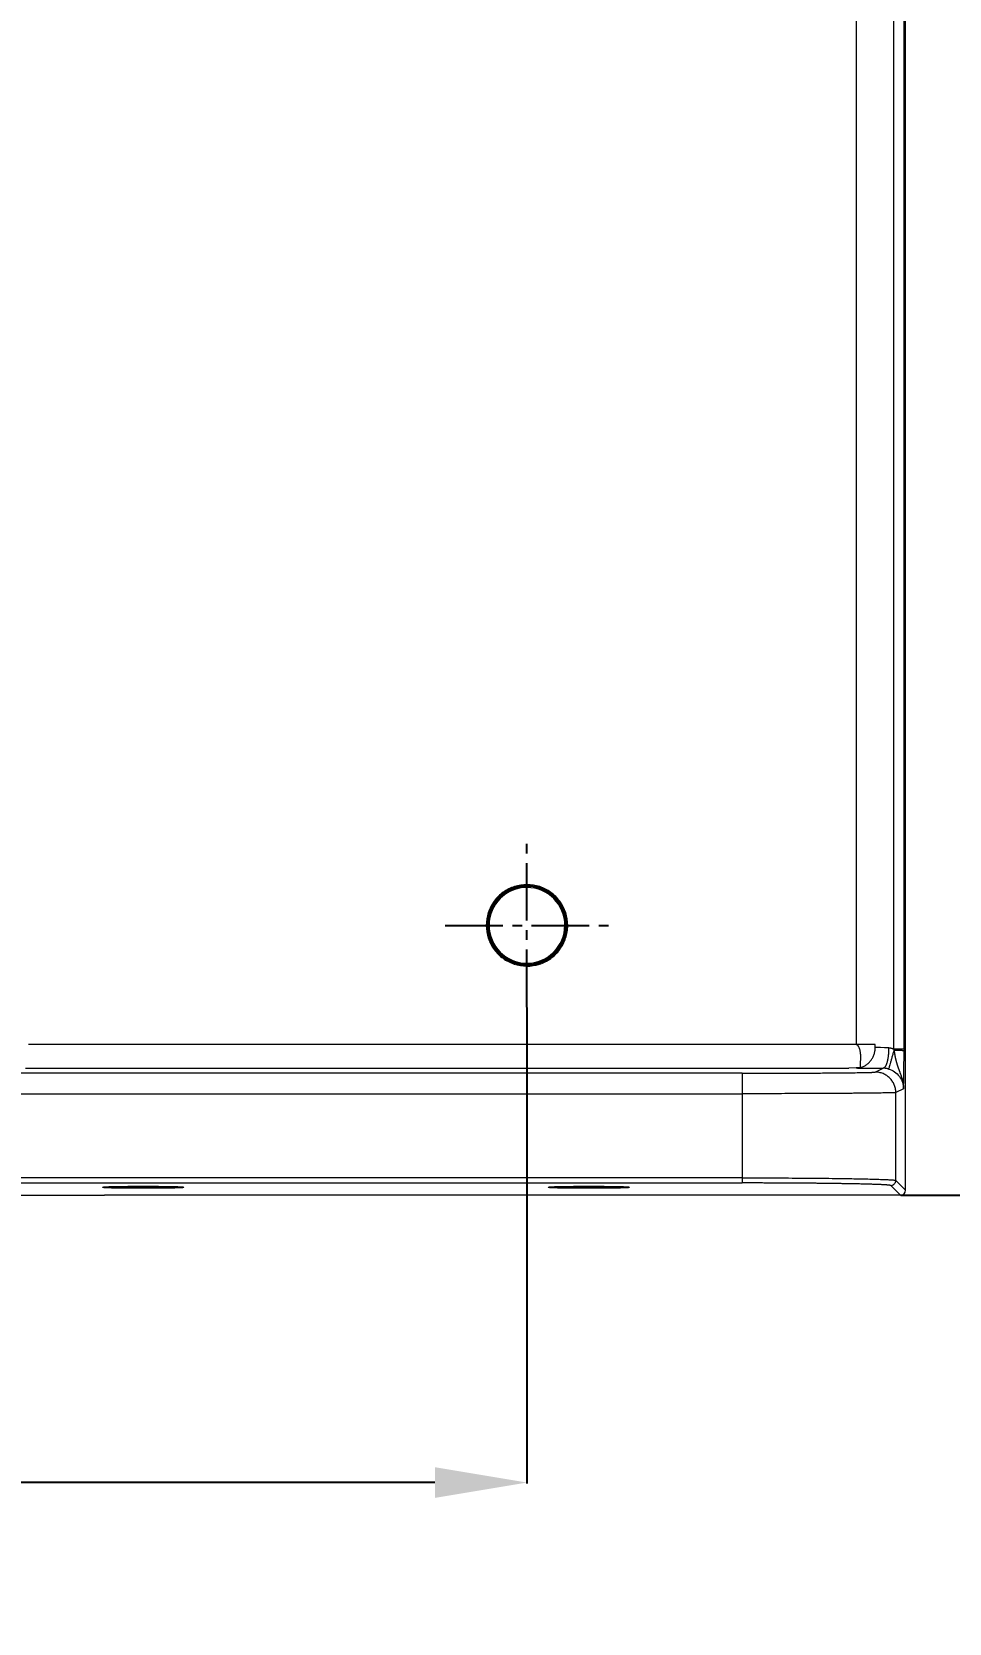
# Model space of a CAD drawing. Header units: millimetres. Extents: x 2433 to 4809, y -10272 to -6912.
# Drawn here: x 3271.1 to 3450.3, y -9657.7 to -9346.9 of the extents above; entities that cross this region are included whole.
import ezdxf

# ---------------------------------------------------------------- set-up
doc = ezdxf.new("R2010")
doc.units = ezdxf.units.MM
doc.linetypes.add('CENTER2', pattern=[1.125, 0.75, -0.125, 0.125, -0.125])
doc.linetypes.add('CENTERX2', pattern=[101.6, 63.5, -12.7, 12.7, -12.7])
doc.layers.add('CENTER', color=1, linetype='CENTERX2')
doc.layers.add('DIM', color=3, linetype='Continuous', lineweight=13)
doc.styles.add('ARIAL', font='arial.ttf')
doc.dimstyles.get("Standard").update_dxf_attribs({"dimtxt": 15, "dimasz": 15, "dimexe": 0.18, "dimexo": 0.0625, "dimgap": 4, "dimtad": 0, "dimtih": 1, "dimtoh": 1, "dimdec": 1, "dimdsep": 46, "dimtxsty": 'ARIAL', "dimcen": 0, "dimclrd": 3, "dimclre": 3, "dimclrt": 3, "dimadec": 0, "dimazin": 0, "dimtfac": 1, "dimtdec": 1, "dimtofl": 0, "dimtmove": 0, "dimatfit": 3, "dimfxl": 1, "dimtolj": 1, "dimtzin": 0, "dimarcsym": 0})
doc.dimstyles.new('사본(2) Standard', dxfattribs={"dimtxt": 15, "dimasz": 15, "dimexe": 0.18, "dimexo": 0.0625, "dimgap": 4, "dimtad": 0, "dimdec": 1, "dimdsep": 46, "dimtxsty": 'ARIAL', "dimcen": 0, "dimclrd": 3, "dimclre": 3, "dimclrt": 3, "dimadec": 0, "dimazin": 0, "dimtfac": 1, "dimtdec": 1, "dimtofl": 0, "dimtmove": 0, "dimatfit": 3, "dimfxl": 1, "dimtolj": 1, "dimtzin": 0, "dimarcsym": 0})

# ---------------------------------------------------------------- blocks, each defined once
blk = doc.blocks.new('*D45')
at = {"layer": 'Defpoints', "color": 0, "transparency": 16777216}
for p in [(3001.79, -9537.36), (3367.79, -9537.36), (3367.79, -9630.24)]:
    blk.add_point(p, dxfattribs=at)
at = {"layer": 'DIM', "color": 3, "lineweight": -2, "transparency": 16777216}
for p, q in [((3001.79, -9537.43), (3001.79, -9630.42)), ((3367.79, -9537.43), (3367.79, -9630.42)), ((3019.79, -9630.24), (3159.92, -9630.24)), ((3349.79, -9630.24), (3209.66, -9630.24))]:
    blk.add_line(p, q, dxfattribs=at)
at = {"layer": 'DIM', "color": 3, "transparency": 16777216}
for points in [[(3019.79, -9627.24), (3019.79, -9633.24), (3001.79, -9630.24)], [(3349.79, -9627.24), (3349.79, -9633.24), (3367.79, -9630.24)]]:
    blk.add_solid(points, dxfattribs=at)
at = {"layer": 'DIM', "color": 3, "transparency": 16777216, "insert": (3184.79, -9630.24), "char_height": 18, "attachment_point": 5, "style": 'ARIAL'}
blk.add_mtext('\\A1;366', dxfattribs=at)
blk = doc.blocks.new('*D46')
at = {"layer": 'Defpoints', "color": 0, "transparency": 16777216}
for p in [(3184.79, -7905.99), (3696.95, -9950.16), (3696.95, -9950.16)]:
    blk.add_point(p, dxfattribs=at)
at = {"layer": 'DIM', "color": 3, "lineweight": -2, "transparency": 16777216}
for p, q in [((3184.85, -7905.99), (3697.13, -7905.99)), ((3696.95, -7923.99), (3696.95, -8911.27)), ((3696.95, -9932.16), (3696.95, -8944.87)), ((3697.02, -9950.16), (3697.13, -9950.16))]:
    blk.add_line(p, q, dxfattribs=at)
at = {"layer": 'DIM', "color": 3, "transparency": 16777216}
for points in [[(3693.95, -7923.99), (3699.95, -7923.99), (3696.95, -7905.99)], [(3693.95, -9932.16), (3699.95, -9932.16), (3696.95, -9950.16)]]:
    blk.add_solid(points, dxfattribs=at)
at = {"layer": 'DIM', "color": 3, "transparency": 16777216, "insert": (3696.95, -8928.07), "char_height": 18, "attachment_point": 5, "style": 'ARIAL'}
blk.add_mtext('\\A1;(2280)', dxfattribs=at)
blk = doc.blocks.new('*D47')
at = {"layer": 'Defpoints', "color": 0, "transparency": 16777216}
for p in [(3431.19, -9068.93), (3561.31, -9950.16), (3630.23, -9950.16)]:
    blk.add_point(p, dxfattribs=at)
at = {"layer": 'DIM', "color": 3, "lineweight": -2, "transparency": 16777216}
for p, q in [((3431.25, -9068.93), (3630.41, -9068.93)), ((3630.23, -9086.93), (3630.23, -9350.39)), ((3630.23, -9932.16), (3630.23, -9668.7)), ((3561.37, -9950.16), (3630.41, -9950.16))]:
    blk.add_line(p, q, dxfattribs=at)
at = {"layer": 'DIM', "color": 3, "transparency": 16777216}
for points in [[(3627.23, -9086.93), (3633.23, -9086.93), (3630.23, -9068.93)], [(3627.23, -9932.16), (3633.23, -9932.16), (3630.23, -9950.16)]]:
    blk.add_solid(points, dxfattribs=at)
at = {"layer": 'DIM', "color": 3, "transparency": 16777216, "insert": (3630.23, -9509.55), "char_height": 18, "attachment_point": 5, "rotation": 90, "style": 'ARIAL'}
blk.add_mtext('\\A1;{\\fGulim|b0|i0|c129|p50;선반까지 높이 1000 ~ 1050}', dxfattribs=at)
blk = doc.blocks.new('*D53')
at = {"layer": 'Defpoints', "color": 0, "transparency": 16777216}
for p in [(3438.3, -9105.47), (3438.3, -9950.16), (3564.08, -9950.16)]:
    blk.add_point(p, dxfattribs=at)
at = {"layer": 'DIM', "color": 3, "lineweight": -2, "transparency": 16777216}
for p, q in [((3438.36, -9105.47), (3564.26, -9105.47)), ((3564.08, -9123.47), (3564.08, -9513.62)), ((3564.08, -9932.16), (3564.08, -9542)), ((3438.36, -9950.16), (3564.26, -9950.16))]:
    blk.add_line(p, q, dxfattribs=at)
at = {"layer": 'DIM', "color": 3, "transparency": 16777216}
for points in [[(3561.08, -9123.47), (3567.08, -9123.47), (3564.08, -9105.47)], [(3561.08, -9932.16), (3567.08, -9932.16), (3564.08, -9950.16)]]:
    blk.add_solid(points, dxfattribs=at)
at = {"layer": 'DIM', "color": 3, "transparency": 16777216, "insert": (3564.08, -9527.81), "char_height": 18, "attachment_point": 5, "style": 'ARIAL'}
blk.add_mtext('\\A1;977.5', dxfattribs=at)
blk = doc.blocks.new('*D54')
at = {"layer": 'Defpoints', "color": 0, "transparency": 16777216}
for p in [(3442.07, -9068.93), (3502.44, -9068.93), (3440.75, -9574.13)]:
    blk.add_point(p, dxfattribs=at)
at = {"layer": 'DIM', "color": 3, "lineweight": -2, "transparency": 16777216}
for p, q in [((3442.14, -9068.93), (3502.62, -9068.93)), ((3502.44, -9086.93), (3502.44, -9307.34)), ((3502.44, -9556.13), (3502.44, -9335.72)), ((3440.81, -9574.13), (3502.62, -9574.13))]:
    blk.add_line(p, q, dxfattribs=at)
at = {"layer": 'DIM', "color": 3, "transparency": 16777216}
for points in [[(3499.44, -9086.93), (3505.44, -9086.93), (3502.44, -9068.93)], [(3499.44, -9556.13), (3505.44, -9556.13), (3502.44, -9574.13)]]:
    blk.add_solid(points, dxfattribs=at)
at = {"layer": 'DIM', "color": 3, "transparency": 16777216, "insert": (3502.44, -9321.53), "char_height": 18, "attachment_point": 5, "style": 'ARIAL'}
blk.add_mtext('\\A1;505', dxfattribs=at)

msp = doc.modelspace()

# ---------------------------------------------------------------- linework, layer by layer
at = {"linetype": 'Continuous', "lineweight": 13}
for p, q in [((3441.75, -9545.26), (3441.75, -9230.51)), ((3432.12, -9271.72), (3432.12, -9544.67)), ((3441.45, -9545.54), (3441.45, -9271.72)), ((3367.79, -9513.62), (3367.79, -9513.64)), ((3360.19, -9521.38), (3360.39, -9521.38)), ((3375.39, -9521.42), (3375.19, -9521.42)), ((3367.79, -9529.19), (3367.79, -9529.16)), ((3273.43, -9544.67), (3270.44, -9544.67)), ((3432.12, -9544.67), (3273.43, -9544.67)), ((3441.75, -9573.13), (3441.75, -9545.26)), ((3409.84, -9550.28), (3268.83, -9550.28)), ((3269.84, -9549.27), (3430.65, -9549.27)), ((3432.12, -9549.26), (3430.65, -9549.27)), ((3435.84, -9550.06), (3437.36, -9549.3)), ((3268.83, -9554.28), (3409.84, -9554.28)), ((3409.84, -9554.28), (3409.84, -9570.72)), ((3441.35, -9553.31), (3439.84, -9554.06)), ((3439.84, -9571.22), (3439.84, -9554.06)), ((3409.84, -9570.72), (2960.23, -9570.72)), ((2960.23, -9571.72), (3409.84, -9571.72)), ((3292.82, -9572.43), (3292.82, -9572.7)), ((3379.89, -9572.7), (3379.89, -9572.43)), ((3440.75, -9574.13), (3438.84, -9572.22)), ((3439.84, -9571.22), (3441.75, -9573.13)), ((3233.54, -9574.13), (3285.28, -9574.13)), ((3440.75, -9574.13), (3285.28, -9574.13))]:
    msp.add_line(p, q, dxfattribs=at)
at = {"linetype": 'Continuous', "lineweight": 13, "extrusion": (0, 0, -1)}
for start, end in [(0, 90), (90, 180), (270, 360), (180, 270)]:
    msp.add_arc((-3367.79, -9521.4), 7.79, start, end, dxfattribs=at)
at = {"linetype": 'Continuous', "lineweight": 13}
for radius, start, end in [(7.76, 90, 270), (7.6, 89.8349, 179.8349), (7.4, 359.8349, 179.8349), (7.76, 270, 90), (7.6, 359.8349, 89.8349), (7.6, 179.8349, 269.8349), (7.4, 179.8349, 359.8349), (7.6, 270.1031, 359.8349), (7.6, 269.8349, 270.1031)]:
    msp.add_arc((3367.79, -9521.4), radius, start, end, dxfattribs=at)
for centre, major_axis, ratio, start_param, end_param in [((3292.82, -9572.56), (7.78, 0), 0.017455, 1.570796, 4.712389), ((3292.82, -9572.56), (7.78, 0), 0.017455, 4.712389, 7.853982), ((3379.89, -9572.56), (7.78, 0), 0.017455, 1.570796, 4.712389), ((3379.89, -9572.56), (7.78, 0), 0.017455, 4.712389, 7.853982), ((3440.75, -9573.13), (-0.707, 0.707), 0.999695, 2.356271, 3.926762)]:
    msp.add_ellipse(centre, major_axis=major_axis, ratio=ratio, start_param=start_param, end_param=end_param, dxfattribs=at)
for points, degree in [([(3439.39, -9271.72), (3439.39, -9362.99), (3439.39, -9454.26), (3439.39, -9545.54)], 3), ([(3375.75, -9521.4), (3375.74, -9520.53), (3375.48, -9518.89), (3374.31, -9516.62), (3372.55, -9514.86), (3370.32, -9513.72), (3367.82, -9513.31), (3365.32, -9513.7), (3363.08, -9514.83), (3361.28, -9516.58), (3360.09, -9518.88), (3359.83, -9520.53), (3359.83, -9521.4)], 3), ([(3359.83, -9521.4), (3359.84, -9522.27), (3360.09, -9523.92), (3361.26, -9526.19), (3363.03, -9527.94), (3365.26, -9529.09), (3367.76, -9529.5), (3370.25, -9529.11), (3372.5, -9527.98), (3374.29, -9526.22), (3375.48, -9523.92), (3375.74, -9522.28), (3375.75, -9521.4)], 3), ([(3432.12, -9544.67), (3432.14, -9544.67), (3432.16, -9544.67), (3432.19, -9544.67)], 3), ([(3435.83, -9545.26), (3435.83, -9545.07), (3435.83, -9544.87), (3435.83, -9544.67)], 3), ([(3438.45, -9545.3), (3437.27, -9545.3), (3436.29, -9545.28), (3435.83, -9545.26)], 3), ([(3432.12, -9549.26), (3432.44, -9549.27), (3433.25, -9549.28), (3435.1, -9549.3), (3436.56, -9549.3), (3437.36, -9549.3)], 3), ([(3435.82, -9550.07), (3435.84, -9550.07), (3435.84, -9550.06)], 2), ([(3292.82, -9572.7), (3291.95, -9572.7), (3290.3, -9572.7), (3288.03, -9572.68), (3286.26, -9572.64), (3285.12, -9572.6), (3284.73, -9572.56), (3285.12, -9572.52), (3286.26, -9572.48), (3288.03, -9572.45), (3290.3, -9572.43), (3291.95, -9572.42), (3292.82, -9572.42)], 3), ([(3292.82, -9572.42), (3293.7, -9572.42), (3295.34, -9572.43), (3297.62, -9572.45), (3299.39, -9572.48), (3300.52, -9572.52), (3300.91, -9572.56), (3300.52, -9572.6), (3299.39, -9572.64), (3297.62, -9572.68), (3295.34, -9572.7), (3293.7, -9572.7), (3292.82, -9572.7)], 3), ([(3379.89, -9572.7), (3379.01, -9572.7), (3377.37, -9572.7), (3375.09, -9572.68), (3373.32, -9572.64), (3372.19, -9572.6), (3371.8, -9572.56), (3372.19, -9572.52), (3373.32, -9572.48), (3375.09, -9572.45), (3377.37, -9572.43), (3379.01, -9572.42), (3379.89, -9572.42)], 3), ([(3379.89, -9572.42), (3380.76, -9572.42), (3382.41, -9572.43), (3384.68, -9572.45), (3386.45, -9572.48), (3387.59, -9572.52), (3387.98, -9572.56), (3387.59, -9572.6), (3386.45, -9572.64), (3384.68, -9572.68), (3382.41, -9572.7), (3380.76, -9572.7), (3379.89, -9572.7)], 3)]:
    msp.add_open_spline(points, degree=degree, dxfattribs=at)
for points, degree, knots in [([(3435.83, -9544.67), (3435.75, -9544.67), (3435.67, -9544.67), (3435.52, -9544.67), (3435.47, -9544.67), (3435.35, -9544.67), (3435.3, -9544.67), (3435.11, -9544.67), (3434.98, -9544.67), (3434.69, -9544.67), (3434.54, -9544.67), (3434.22, -9544.67), (3434.05, -9544.67), (3433.7, -9544.67), (3433.52, -9544.67), (3433.24, -9544.67), (3433.15, -9544.67), (3432.96, -9544.67), (3432.86, -9544.67), (3432.57, -9544.67), (3432.38, -9544.67), (3432.19, -9544.67)], 3, [0, 0, 0, 0, 0.125, 0.125, 0.1875, 0.1875, 0.25, 0.25, 0.375, 0.375, 0.5, 0.5, 0.625, 0.625, 0.75, 0.75, 0.8125, 0.8125, 0.875, 0.875, 1, 1, 1, 1]), ([(3432.19, -9544.67), (3432.21, -9544.69), (3432.24, -9544.71), (3432.29, -9544.75), (3432.32, -9544.78), (3432.36, -9544.83), (3432.38, -9544.85), (3432.43, -9544.9), (3432.45, -9544.93), (3432.48, -9544.97), (3432.49, -9544.98), (3432.51, -9545.01), (3432.52, -9545.03), (3432.54, -9545.07), (3432.56, -9545.1), (3432.61, -9545.19), (3432.64, -9545.25), (3432.68, -9545.34), (3432.69, -9545.37), (3432.71, -9545.44), (3432.72, -9545.47), (3432.75, -9545.56), (3432.77, -9545.63), (3432.8, -9545.76), (3432.81, -9545.82), (3432.84, -9545.95), (3432.85, -9546.01), (3432.86, -9546.14), (3432.87, -9546.2), (3432.88, -9546.3), (3432.89, -9546.33), (3432.89, -9546.39), (3432.9, -9546.42), (3432.91, -9546.58), (3432.92, -9546.7), (3432.93, -9546.93), (3432.93, -9547.05), (3432.93, -9547.27), (3432.93, -9547.38), (3432.92, -9547.52), (3432.92, -9547.54), (3432.92, -9547.6), (3432.92, -9547.67), (3432.92, -9547.75), (3432.91, -9547.9), (3432.9, -9548.08), (3432.89, -9548.26), (3432.88, -9548.38), (3432.88, -9548.42), (3432.87, -9548.49), (3432.87, -9548.53), (3432.87, -9548.64), (3432.86, -9548.7), (3432.86, -9548.83), (3432.86, -9548.88), (3432.86, -9548.98), (3432.87, -9549.03), (3432.88, -9549.09), (3432.89, -9549.1), (3432.9, -9549.14), (3432.91, -9549.15), (3432.92, -9549.17)], 3, [0, 0, 0, 0, 0.015625, 0.015625, 0.03125, 0.03125, 0.046875, 0.046875, 0.0625, 0.0625, 0.070313, 0.070313, 0.078125, 0.078125, 0.09375, 0.09375, 0.125, 0.125, 0.140625, 0.140625, 0.15625, 0.15625, 0.1875, 0.1875, 0.21875, 0.21875, 0.25, 0.25, 0.28125, 0.28125, 0.296875, 0.296875, 0.3125, 0.3125, 0.375, 0.375, 0.4375, 0.4375, 0.5, 0.5, 0.515625, 0.515625, 0.53125, 0.5625, 0.5625, 0.625, 0.6875, 0.6875, 0.71875, 0.71875, 0.75, 0.75, 0.8125, 0.8125, 0.875, 0.875, 0.9375, 0.9375, 0.96875, 0.96875, 1, 1, 1, 1]), ([(3432.91, -9549.17), (3433.12, -9549.12), (3433.32, -9549.05), (3433.7, -9548.88), (3433.89, -9548.78), (3434.16, -9548.6), (3434.24, -9548.53), (3434.41, -9548.4), (3434.49, -9548.33), (3434.73, -9548.1), (3434.87, -9547.94), (3435.13, -9547.59), (3435.25, -9547.4), (3435.46, -9547.01), (3435.54, -9546.8), (3435.68, -9546.38), (3435.75, -9546.1), (3435.79, -9545.82), (3435.8, -9545.71), (3435.81, -9545.66), (3435.82, -9545.49), (3435.82, -9545.38), (3435.83, -9545.26)], 3, [0, 0, 0, 0, 0.125, 0.125, 0.25, 0.25, 0.3125, 0.3125, 0.375, 0.375, 0.5, 0.5, 0.625, 0.625, 0.75, 0.75, 0.875, 0.90625, 0.90625, 0.9375, 0.9375, 1, 1, 1, 1]), ([(3438.45, -9545.3), (3438.45, -9545.3), (3438.47, -9545.3), (3438.49, -9545.3), (3438.51, -9545.31), (3438.53, -9545.31), (3438.55, -9545.31), (3438.57, -9545.31), (3438.59, -9545.31), (3438.61, -9545.31), (3438.63, -9545.31), (3438.65, -9545.32), (3438.67, -9545.32), (3438.69, -9545.32), (3438.71, -9545.32), (3438.73, -9545.33), (3438.76, -9545.33), (3438.78, -9545.33), (3438.8, -9545.34), (3438.82, -9545.34), (3438.84, -9545.34), (3438.86, -9545.35), (3438.88, -9545.35), (3438.9, -9545.36), (3438.92, -9545.36), (3438.94, -9545.37), (3438.96, -9545.37), (3438.98, -9545.38), (3439, -9545.39), (3439.02, -9545.39), (3439.05, -9545.4), (3439.07, -9545.4), (3439.09, -9545.41), (3439.11, -9545.42), (3439.13, -9545.42), (3439.15, -9545.43), (3439.17, -9545.44), (3439.19, -9545.45), (3439.21, -9545.46), (3439.23, -9545.46), (3439.25, -9545.47), (3439.27, -9545.48), (3439.29, -9545.49), (3439.31, -9545.5), (3439.33, -9545.51), (3439.35, -9545.52), (3439.37, -9545.53), (3439.39, -9545.53), (3439.39, -9545.54)], 3, [0, 0, 0, 0, 0.02146, 0.0429, 0.064323, 0.085731, 0.107126, 0.128511, 0.149887, 0.171257, 0.192622, 0.213986, 0.23535, 0.256717, 0.278088, 0.299466, 0.320853, 0.342251, 0.363663, 0.385091, 0.406536, 0.428001, 0.449488, 0.471, 0.492538, 0.514104, 0.535702, 0.557332, 0.578997, 0.600699, 0.62244, 0.644223, 0.666049, 0.68792, 0.709839, 0.731807, 0.753826, 0.775899, 0.798028, 0.820213, 0.842459, 0.864765, 0.887135, 0.90957, 0.932072, 0.954644, 0.977285, 1, 1, 1, 1]), ([(3439.39, -9545.54), (3439.53, -9545.54), (3439.66, -9545.54), (3439.92, -9545.54), (3440.05, -9545.54), (3440.29, -9545.54), (3440.41, -9545.54), (3440.63, -9545.54), (3440.74, -9545.54), (3440.93, -9545.54), (3441.02, -9545.54), (3441.17, -9545.54), (3441.23, -9545.54), (3441.34, -9545.54), (3441.38, -9545.54), (3441.44, -9545.54), (3441.45, -9545.54), (3441.45, -9545.54)], 3, [0, 0, 0, 0, 0.125, 0.125, 0.25, 0.25, 0.375, 0.375, 0.5, 0.5, 0.625, 0.625, 0.75, 0.75, 0.875, 0.875, 1, 1, 1, 1]), ([(3439.39, -9545.54), (3439.39, -9545.54), (3439.4, -9545.54), (3439.4, -9545.55), (3439.4, -9545.55), (3439.4, -9545.56), (3439.4, -9545.56), (3439.4, -9545.57), (3439.4, -9545.57), (3439.41, -9545.58), (3439.41, -9545.58), (3439.41, -9545.58), (3439.41, -9545.59), (3439.41, -9545.59), (3439.41, -9545.59), (3439.42, -9545.6), (3439.42, -9545.6), (3439.42, -9545.61), (3439.43, -9545.62), (3439.43, -9545.63), (3439.43, -9545.64), (3439.44, -9545.65), (3439.44, -9545.65), (3439.44, -9545.66), (3439.44, -9545.66), (3439.44, -9545.67), (3439.45, -9545.68), (3439.45, -9545.68), (3439.45, -9545.69), (3439.45, -9545.69), (3439.45, -9545.7), (3439.46, -9545.7), (3439.46, -9545.71), (3439.46, -9545.71), (3439.46, -9545.72), (3439.47, -9545.72), (3439.47, -9545.73), (3439.47, -9545.74), (3439.48, -9545.75), (3439.48, -9545.76), (3439.48, -9545.77), (3439.49, -9545.78), (3439.49, -9545.78)], 3, [0, 0, 0, 0, 0.024659, 0.047731, 0.069358, 0.089658, 0.108731, 0.126657, 0.143501, 0.159319, 0.174154, 0.18804, 0.201007, 0.213078, 0.224272, 0.234605, 0.271636, 0.310196, 0.350516, 0.39387, 0.428739, 0.45499, 0.472286, 0.499404, 0.525901, 0.551644, 0.576516, 0.600435, 0.623333, 0.645155, 0.665853, 0.685392, 0.703747, 0.7209, 0.736841, 0.770375, 0.805731, 0.842673, 0.880915, 0.920124, 0.959939, 1, 1, 1, 1]), ([(3441.45, -9545.54), (3441.45, -9545.56), (3441.45, -9545.6), (3441.45, -9545.65), (3441.45, -9545.68), (3441.45, -9545.7), (3441.45, -9545.72), (3441.45, -9545.75), (3441.45, -9545.8), (3441.45, -9545.84), (3441.45, -9545.86)], 3, [0, 0, 0, 0, 0.24963, 0.377734, 0.441786, 0.505838, 0.569889, 0.633941, 0.762045, 1, 1, 1, 1]), ([(3439.49, -9545.78), (3439.46, -9545.89), (3439.42, -9546), (3439.36, -9546.23), (3439.33, -9546.34), (3439.26, -9546.57), (3439.23, -9546.69), (3439.16, -9546.92), (3439.13, -9547.03), (3439.07, -9547.26), (3439.04, -9547.37), (3438.97, -9547.59), (3438.94, -9547.7), (3438.85, -9548.01), (3438.8, -9548.21), (3438.7, -9548.56), (3438.65, -9548.72), (3438.58, -9548.99), (3438.54, -9549.1), (3438.49, -9549.28), (3438.47, -9549.35), (3438.45, -9549.43), (3438.44, -9549.46), (3438.44, -9549.46)], 3, [0, 0, 0, 0, 0.0625, 0.0625, 0.125, 0.125, 0.1875, 0.1875, 0.25, 0.25, 0.3125, 0.3125, 0.375, 0.375, 0.5, 0.5, 0.625, 0.625, 0.75, 0.75, 0.875, 0.875, 1, 1, 1, 1]), ([(3439.49, -9545.78), (3439.74, -9545.78), (3440, -9545.78), (3440.35, -9545.79), (3440.46, -9545.79), (3440.68, -9545.8), (3440.78, -9545.8), (3440.96, -9545.81), (3441.04, -9545.81), (3441.18, -9545.82), (3441.37, -9545.83), (3441.45, -9545.85), (3441.45, -9545.86)], 3, [0, 0, 0, 0, 0.25, 0.25, 0.375, 0.375, 0.5, 0.5, 0.625, 0.625, 0.75, 1, 1, 1, 1]), ([(3439.49, -9545.78), (3439.49, -9545.79), (3439.49, -9545.81), (3439.5, -9545.85), (3439.5, -9545.88), (3439.51, -9545.91), (3439.51, -9545.95), (3439.52, -9545.98), (3439.52, -9546.02), (3439.53, -9546.05), (3439.53, -9546.08), (3439.54, -9546.12), (3439.54, -9546.15), (3439.55, -9546.18), (3439.55, -9546.22), (3439.56, -9546.25), (3439.56, -9546.28), (3439.57, -9546.32), (3439.57, -9546.35), (3439.58, -9546.38), (3439.58, -9546.42), (3439.59, -9546.45), (3439.59, -9546.48), (3439.6, -9546.51), (3439.61, -9546.55), (3439.61, -9546.58), (3439.62, -9546.61), (3439.62, -9546.65), (3439.63, -9546.68), (3439.64, -9546.71), (3439.64, -9546.75), (3439.65, -9546.78), (3439.65, -9546.81), (3439.66, -9546.84), (3439.67, -9546.88), (3439.67, -9546.91), (3439.68, -9546.94), (3439.68, -9546.97), (3439.69, -9547.01), (3439.7, -9547.04), (3439.7, -9547.07), (3439.71, -9547.1), (3439.72, -9547.14), (3439.72, -9547.17), (3439.73, -9547.2), (3439.74, -9547.23), (3439.74, -9547.27), (3439.75, -9547.3), (3439.76, -9547.33), (3439.77, -9547.36), (3439.77, -9547.4), (3439.78, -9547.43), (3439.79, -9547.46), (3439.79, -9547.49), (3439.8, -9547.53), (3439.81, -9547.56), (3439.82, -9547.59), (3439.82, -9547.62), (3439.83, -9547.66), (3439.84, -9547.69), (3439.85, -9547.72), (3439.86, -9547.75), (3439.86, -9547.78), (3439.87, -9547.82), (3439.88, -9547.85), (3439.89, -9547.88), (3439.9, -9547.91), (3439.9, -9547.95), (3439.91, -9547.98), (3439.92, -9548.01), (3439.93, -9548.04), (3439.94, -9548.07), (3439.95, -9548.11), (3439.96, -9548.14), (3439.96, -9548.17), (3439.97, -9548.2), (3439.98, -9548.23), (3439.99, -9548.27), (3440, -9548.3), (3440.01, -9548.33), (3440.02, -9548.36), (3440.03, -9548.39), (3440.04, -9548.43), (3440.05, -9548.46), (3440.06, -9548.49), (3440.07, -9548.52), (3440.07, -9548.56), (3440.08, -9548.59), (3440.09, -9548.62), (3440.1, -9548.65), (3440.11, -9548.68), (3440.12, -9548.72), (3440.13, -9548.75), (3440.14, -9548.78), (3440.16, -9548.81), (3440.17, -9548.84), (3440.18, -9548.88), (3440.19, -9548.91), (3440.2, -9548.94), (3440.21, -9548.97), (3440.22, -9549), (3440.23, -9549.04), (3440.24, -9549.07), (3440.25, -9549.1), (3440.26, -9549.13), (3440.28, -9549.17), (3440.29, -9549.2), (3440.3, -9549.23), (3440.31, -9549.26), (3440.32, -9549.3), (3440.33, -9549.33), (3440.35, -9549.36), (3440.36, -9549.39), (3440.37, -9549.43), (3440.38, -9549.46), (3440.39, -9549.49), (3440.41, -9549.52), (3440.42, -9549.56), (3440.43, -9549.59), (3440.45, -9549.62), (3440.46, -9549.66), (3440.47, -9549.69), (3440.48, -9549.72), (3440.5, -9549.76), (3440.51, -9549.79), (3440.52, -9549.83), (3440.54, -9549.86), (3440.55, -9549.89), (3440.56, -9549.93), (3440.58, -9549.96), (3440.59, -9550), (3440.6, -9550.03), (3440.62, -9550.07), (3440.65, -9550.14), (3440.69, -9550.25), (3440.75, -9550.41), (3440.81, -9550.57), (3440.87, -9550.73), (3440.92, -9550.9), (3440.98, -9551.07), (3441.04, -9551.24), (3441.09, -9551.42), (3441.14, -9551.6), (3441.17, -9551.75), (3441.19, -9551.85), (3441.21, -9551.91), (3441.22, -9551.97), (3441.23, -9552.03), (3441.24, -9552.09), (3441.25, -9552.15), (3441.26, -9552.21), (3441.27, -9552.26), (3441.28, -9552.31), (3441.29, -9552.37), (3441.29, -9552.42), (3441.3, -9552.47), (3441.3, -9552.52), (3441.32, -9552.61), (3441.33, -9552.75), (3441.34, -9552.9), (3441.35, -9553.03), (3441.35, -9553.11), (3441.35, -9553.17), (3441.35, -9553.21), (3441.35, -9553.23), (3441.35, -9553.25), (3441.35, -9553.26), (3441.35, -9553.27), (3441.35, -9553.28), (3441.35, -9553.28), (3441.35, -9553.29), (3441.35, -9553.29), (3441.35, -9553.3), (3441.35, -9553.3), (3441.35, -9553.3), (3441.35, -9553.31), (3441.35, -9553.31), (3441.35, -9553.31), (3441.35, -9553.31)], 3, [0, 0, 0, 0, 0.003883, 0.007763, 0.01164, 0.015515, 0.019387, 0.023258, 0.027126, 0.030993, 0.034859, 0.038724, 0.042588, 0.046452, 0.050316, 0.054179, 0.058043, 0.061908, 0.065773, 0.06964, 0.073507, 0.077376, 0.081247, 0.08512, 0.088995, 0.092873, 0.096753, 0.100636, 0.104522, 0.108411, 0.112304, 0.1162, 0.120101, 0.124005, 0.127914, 0.131828, 0.135746, 0.139669, 0.143597, 0.14753, 0.151469, 0.155413, 0.159363, 0.16332, 0.167282, 0.171251, 0.175226, 0.179207, 0.183196, 0.187192, 0.191194, 0.195204, 0.199221, 0.203246, 0.207279, 0.211319, 0.215368, 0.219424, 0.223489, 0.227562, 0.231643, 0.235732, 0.239831, 0.243938, 0.248053, 0.252178, 0.256312, 0.260454, 0.264606, 0.268767, 0.272938, 0.277117, 0.281307, 0.285506, 0.289714, 0.293932, 0.298161, 0.302399, 0.306646, 0.310904, 0.315173, 0.319451, 0.32374, 0.32804, 0.33235, 0.336671, 0.341004, 0.345348, 0.349703, 0.35407, 0.358448, 0.362838, 0.367241, 0.371655, 0.376082, 0.380521, 0.384972, 0.389436, 0.393913, 0.398403, 0.402906, 0.407423, 0.411952, 0.416495, 0.421052, 0.425622, 0.430206, 0.434805, 0.439419, 0.444049, 0.448695, 0.453357, 0.458036, 0.462733, 0.467447, 0.47218, 0.476932, 0.481703, 0.486493, 0.491303, 0.496134, 0.500984, 0.505853, 0.510743, 0.515653, 0.520582, 0.525531, 0.530501, 0.53549, 0.540499, 0.545529, 0.550578, 0.555647, 0.560737, 0.582717, 0.605105, 0.627917, 0.651155, 0.674806, 0.698855, 0.723271, 0.748006, 0.773013, 0.798269, 0.806833, 0.815227, 0.823452, 0.831508, 0.839396, 0.847116, 0.854668, 0.862053, 0.869271, 0.876322, 0.883207, 0.889925, 0.896476, 0.90286, 0.926897, 0.951971, 0.96232, 0.976056, 0.983391, 0.988031, 0.990456, 0.992449, 0.994007, 0.995049, 0.996015, 0.996889, 0.997658, 0.998316, 0.998859, 0.999287, 0.999607, 0.999826, 0.999955, 1, 1, 1, 1]), ([(3441.35, -9553.31), (3441.35, -9553.21), (3441.36, -9553.06), (3441.37, -9552.84), (3441.37, -9552.67), (3441.37, -9552.51), (3441.38, -9552.28), (3441.39, -9551.98), (3441.4, -9551.61), (3441.41, -9551.21), (3441.41, -9550.78), (3441.42, -9550.18), (3441.43, -9549.35), (3441.45, -9547.89), (3441.45, -9546.68), (3441.45, -9545.86)], 3, [0, 0, 0, 0, 0.062871, 0.094306, 0.125742, 0.157177, 0.188613, 0.251484, 0.314355, 0.377226, 0.440097, 0.502968, 0.62871, 0.754452, 1, 1, 1, 1]), ([(3409.84, -9550.28), (3414.96, -9550.28), (3424.42, -9550.25), (3431.72, -9550.19), (3435.59, -9550.11), (3435.82, -9550.07)], 2, [0, 0, 0, 0.2552, 0.510399, 0.765599, 1, 1, 1]), ([(3409.84, -9550.28), (3409.84, -9550.28), (3409.84, -9550.31), (3409.84, -9550.42), (3409.84, -9550.49), (3409.84, -9550.7), (3409.84, -9550.82), (3409.84, -9551.11), (3409.84, -9551.28), (3409.84, -9551.65), (3409.84, -9551.85), (3409.84, -9552.29), (3409.84, -9552.52), (3409.84, -9553), (3409.84, -9553.25), (3409.84, -9553.76), (3409.84, -9554.02), (3409.84, -9554.28)], 3, [0, 0, 0, 0, 0.125, 0.125, 0.25, 0.25, 0.375, 0.375, 0.5, 0.5, 0.625, 0.625, 0.75, 0.75, 0.875, 0.875, 1, 1, 1, 1]), ([(3432.91, -9549.17), (3432.85, -9549.18), (3432.79, -9549.19), (3432.7, -9549.21), (3432.67, -9549.22), (3432.61, -9549.23), (3432.58, -9549.23), (3432.51, -9549.24), (3432.48, -9549.24), (3432.42, -9549.25), (3432.39, -9549.25), (3432.34, -9549.26), (3432.32, -9549.26), (3432.28, -9549.26), (3432.27, -9549.26), (3432.24, -9549.26), (3432.23, -9549.26), (3432.21, -9549.26), (3432.2, -9549.26), (3432.18, -9549.26), (3432.16, -9549.26), (3432.14, -9549.26), (3432.13, -9549.26), (3432.12, -9549.26)], 3, [0, 0, 0, 0, 0.25, 0.25, 0.375, 0.375, 0.5, 0.5, 0.625, 0.625, 0.75, 0.75, 0.8125, 0.8125, 0.875, 0.875, 0.90625, 0.90625, 0.9375, 0.9375, 0.96875, 0.96875, 1, 1, 1, 1]), ([(3439.84, -9554.06), (3439.84, -9553.8), (3439.82, -9553.54), (3439.71, -9553.03), (3439.64, -9552.77), (3439.43, -9552.29), (3439.31, -9552.06), (3439.02, -9551.62), (3438.85, -9551.42), (3438.48, -9551.05), (3438.28, -9550.88), (3437.84, -9550.59), (3437.61, -9550.47), (3437.13, -9550.27), (3436.88, -9550.19), (3436.36, -9550.09), (3436.1, -9550.07), (3435.84, -9550.07)], 3, [0, 0, 0, 0, 0.125, 0.125, 0.25, 0.25, 0.375, 0.375, 0.5, 0.5, 0.625, 0.625, 0.75, 0.75, 0.875, 0.875, 1, 1, 1, 1]), ([(3438.44, -9549.46), (3438.44, -9549.46), (3438.42, -9549.45), (3438.4, -9549.45), (3438.38, -9549.44), (3438.36, -9549.44), (3438.34, -9549.43), (3438.32, -9549.43), (3438.3, -9549.42), (3438.28, -9549.41), (3438.26, -9549.41), (3438.23, -9549.41), (3438.21, -9549.4), (3438.19, -9549.4), (3438.17, -9549.39), (3438.15, -9549.39), (3438.13, -9549.38), (3438.11, -9549.38), (3438.09, -9549.37), (3438.07, -9549.37), (3438.05, -9549.37), (3438.03, -9549.36), (3438.01, -9549.36), (3437.98, -9549.36), (3437.96, -9549.35), (3437.94, -9549.35), (3437.92, -9549.35), (3437.89, -9549.34), (3437.86, -9549.34), (3437.82, -9549.33), (3437.78, -9549.33), (3437.74, -9549.32), (3437.7, -9549.32), (3437.65, -9549.32), (3437.61, -9549.31), (3437.57, -9549.31), (3437.53, -9549.31), (3437.48, -9549.31), (3437.44, -9549.31), (3437.4, -9549.3), (3437.37, -9549.3), (3437.36, -9549.3)], 3, [0, 0, 0, 0, 0.01885, 0.037672, 0.056468, 0.075241, 0.093991, 0.112722, 0.131434, 0.150131, 0.168812, 0.187482, 0.206141, 0.224791, 0.243434, 0.262072, 0.280708, 0.299342, 0.317977, 0.336615, 0.355258, 0.373908, 0.392565, 0.411234, 0.429914, 0.448609, 0.46732, 0.486048, 0.523115, 0.560538, 0.598333, 0.636515, 0.675102, 0.714106, 0.753543, 0.793427, 0.83377, 0.874587, 0.91589, 0.95769, 1, 1, 1, 1]), ([(3438.44, -9549.46), (3438.86, -9549.58), (3439.25, -9549.76), (3439.97, -9550.25), (3440.28, -9550.55), (3440.8, -9551.24), (3441.01, -9551.63), (3441.28, -9552.44), (3441.35, -9552.87), (3441.35, -9553.31)], 3, [0, 0, 0, 0, 0.25, 0.25, 0.5, 0.5, 0.75, 0.75, 1, 1, 1, 1]), ([(3439.84, -9554.06), (3439.83, -9554.07), (3439.78, -9554.07), (3439.65, -9554.08), (3439.56, -9554.09), (3439.33, -9554.1), (3439.2, -9554.1), (3438.89, -9554.11), (3438.72, -9554.12), (3438.36, -9554.13), (3438.16, -9554.13), (3437.75, -9554.14), (3437.53, -9554.14), (3437.09, -9554.15), (3436.86, -9554.15), (3436.39, -9554.16), (3436.15, -9554.16), (3435.67, -9554.17), (3435.43, -9554.17), (3434.94, -9554.18), (3434.7, -9554.18), (3434.23, -9554.19), (3434, -9554.19), (3433.54, -9554.2), (3433.31, -9554.2), (3432.88, -9554.2), (3432.66, -9554.2), (3432.26, -9554.21), (3432.06, -9554.21), (3431.69, -9554.21), (3431.51, -9554.21), (3431.26, -9554.22), (3431.14, -9554.22), (3431, -9554.22), (3430.94, -9554.22), (3430.9, -9554.22), (3430.89, -9554.22), (3430.88, -9554.22), (3430.88, -9554.22), (3430.87, -9554.22), (3430.87, -9554.22), (3430.87, -9554.22), (3430.87, -9554.22), (3430.87, -9554.22), (3430.87, -9554.22), (3430.87, -9554.22), (3430.87, -9554.22), (3430.14, -9554.22), (3429.38, -9554.23), (3427.81, -9554.24), (3426.99, -9554.24), (3425.32, -9554.25), (3424.46, -9554.26), (3422.72, -9554.26), (3421.82, -9554.27), (3420.02, -9554.27), (3419.11, -9554.27), (3417.27, -9554.28), (3416.34, -9554.28), (3414.48, -9554.28), (3413.55, -9554.28), (3411.69, -9554.28), (3410.76, -9554.28), (3409.84, -9554.28)], 3, [0, 0, 0, 0, 0.03125, 0.03125, 0.0625, 0.0625, 0.09375, 0.09375, 0.125, 0.125, 0.15625, 0.15625, 0.1875, 0.1875, 0.21875, 0.21875, 0.25, 0.25, 0.28125, 0.28125, 0.3125, 0.3125, 0.34375, 0.34375, 0.375, 0.375, 0.40625, 0.40625, 0.4375, 0.4375, 0.46875, 0.46875, 0.484375, 0.492188, 0.496094, 0.498047, 0.499023, 0.499512, 0.499756, 0.499878, 0.499939, 0.499969, 0.499985, 0.499992, 0.499996, 0.499996, 0.5, 0.5, 0.5625, 0.5625, 0.625, 0.625, 0.6875, 0.6875, 0.75, 0.75, 0.8125, 0.8125, 0.875, 0.875, 0.9375, 0.9375, 1, 1, 1, 1]), ([(3409.84, -9570.72), (3410.77, -9570.72), (3411.69, -9570.72), (3413.56, -9570.73), (3414.49, -9570.73), (3416.35, -9570.74), (3417.28, -9570.74), (3419.12, -9570.75), (3420.03, -9570.75), (3421.84, -9570.77), (3422.73, -9570.77), (3424.47, -9570.79), (3425.33, -9570.8), (3427, -9570.81), (3427.81, -9570.82), (3428.99, -9570.84), (3429.38, -9570.85), (3429.95, -9570.85), (3430.23, -9570.86), (3430.55, -9570.86), (3430.71, -9570.87), (3430.79, -9570.87), (3430.83, -9570.87), (3430.85, -9570.87), (3430.86, -9570.87), (3430.87, -9570.87), (3430.87, -9570.87), (3430.87, -9570.87), (3430.87, -9570.87), (3430.87, -9570.87), (3430.87, -9570.87), (3430.87, -9570.87), (3431.4, -9570.88), (3431.93, -9570.89), (3432.98, -9570.91), (3433.5, -9570.92), (3434.52, -9570.94), (3435.01, -9570.95), (3435.96, -9570.98), (3436.41, -9571), (3437.05, -9571.02), (3437.46, -9571.03), (3438.02, -9571.06), (3438.52, -9571.08), (3438.95, -9571.11), (3439.31, -9571.13), (3439.59, -9571.16), (3439.71, -9571.18), (3439.8, -9571.2), (3439.83, -9571.21), (3439.84, -9571.22)], 3, [0, 0, 0, 0, 0.0625, 0.0625, 0.125, 0.125, 0.1875, 0.1875, 0.25, 0.25, 0.3125, 0.3125, 0.375, 0.375, 0.4375, 0.4375, 0.46875, 0.46875, 0.484375, 0.492188, 0.496094, 0.498047, 0.499023, 0.499512, 0.499756, 0.499878, 0.499939, 0.499969, 0.499985, 0.499992, 0.499992, 0.5, 0.5, 0.5625, 0.5625, 0.625, 0.625, 0.6875, 0.6875, 0.75, 0.75, 0.78125, 0.8125, 0.84375, 0.875, 0.90625, 0.9375, 0.96875, 0.96875, 1, 1, 1, 1]), ([(3409.84, -9570.72), (3409.84, -9570.79), (3409.84, -9570.85), (3409.84, -9570.98), (3409.84, -9571.05), (3409.84, -9571.17), (3409.84, -9571.23), (3409.84, -9571.33), (3409.84, -9571.39), (3409.84, -9571.48), (3409.84, -9571.52), (3409.84, -9571.6), (3409.84, -9571.63), (3409.84, -9571.68), (3409.84, -9571.7), (3409.84, -9571.72), (3409.84, -9571.73), (3409.84, -9571.73)], 3, [0, 0, 0, 0, 0.125, 0.125, 0.25, 0.25, 0.375, 0.375, 0.5, 0.5, 0.625, 0.625, 0.75, 0.75, 0.875, 0.875, 1, 1, 1, 1]), ([(3438.84, -9572.22), (3438.72, -9572.12), (3436.48, -9572.03), (3434.23, -9571.94), (3430.17, -9571.87), (3426.11, -9571.8), (3420.85, -9571.76), (3415.63, -9571.72), (3409.84, -9571.72)], 2, [0, 0, 0, 0.25, 0.25, 0.5, 0.5, 0.75, 0.75, 1, 1, 1]), ([(3438.84, -9572.21), (3438.9, -9572.21), (3438.97, -9572.2), (3439.1, -9572.18), (3439.16, -9572.16), (3439.28, -9572.11), (3439.34, -9572.08), (3439.45, -9572.01), (3439.5, -9571.97), (3439.59, -9571.88), (3439.63, -9571.83), (3439.7, -9571.72), (3439.74, -9571.66), (3439.79, -9571.54), (3439.81, -9571.48), (3439.83, -9571.35), (3439.84, -9571.29), (3439.84, -9571.22)], 3, [0, 0, 0, 0, 0.125, 0.125, 0.25, 0.25, 0.375, 0.375, 0.5, 0.5, 0.625, 0.625, 0.75, 0.75, 0.875, 0.875, 1, 1, 1, 1])]:
    msp.add_open_spline(points, degree=degree, knots=knots, dxfattribs=at)
msp.add_rational_spline([(3438.45, -9545.3), (3438.44, -9547.63), (3437.99, -9549.28), (3437.36, -9549.3)], [1, 0.806712800512, 0.806712800512, 1], degree=3, dxfattribs=at)
at = {"layer": 'CENTER', "color": 1, "linetype": 'CENTER2', "ltscale": 15}
for p, q in [((3367.79, -9537.36), (3367.79, -9505.44)), ((3351.83, -9521.4), (3383.75, -9521.4))]:
    msp.add_line(p, q, dxfattribs=at)

# ---------------------------------------------------------------- dimensions: what is measured, and where the dimension line sits
at = {"layer": 'DIM', "color": 3}
for base, p1, p2, text, picture, middle in [((3696.95, -9950.16), (3184.79, -7905.99), (3696.95, -9950.16), '(2280)', '*D46', (3696.95, -8928.07)), ((3502.44, -9068.93), (3440.75, -9574.13), (3442.07, -9068.93), '505', '*D54', (3502.44, -9321.53)), ((3564.08, -9950.16), (3438.3, -9105.47), (3438.3, -9950.16), '977.5', '*D53', (3564.08, -9527.81))]:
    dim = msp.add_linear_dim(base=base, p1=p1, p2=p2, angle=90, text=text, dimstyle='Standard', override={"dimtxt": 18, "dimasz": 18, "dimgap": 5}, dxfattribs=at)
    dim.commit()
    dim.dimension.update_dxf_attribs({"geometry": picture, "text_midpoint": middle})
dim = msp.add_linear_dim(base=(3630.23, -9950.16), p1=(3431.19, -9068.93), p2=(3561.31, -9950.16), angle=90, text='{\\fGulim|b0|i0|c129|p50;선반까지 높이 1000 ~ 1050}', dimstyle='사본(2) Standard', override={"dimtxt": 18, "dimasz": 18, "dimgap": 5}, dxfattribs=at)
dim.commit()
dim.dimension.update_dxf_attribs({"geometry": '*D47', "text_midpoint": (3630.23, -9509.55), "dimtype": 160})
dim = msp.add_linear_dim(base=(3367.79, -9630.24), p1=(3001.79, -9537.36), p2=(3367.79, -9537.36), dimstyle='Standard', override={"dimtxt": 18, "dimasz": 18, "dimgap": 5}, dxfattribs=at)
dim.commit()
dim.dimension.update_dxf_attribs({"geometry": '*D45', "text_midpoint": (3184.79, -9630.24)})

doc.saveas('drawing.dxf')
